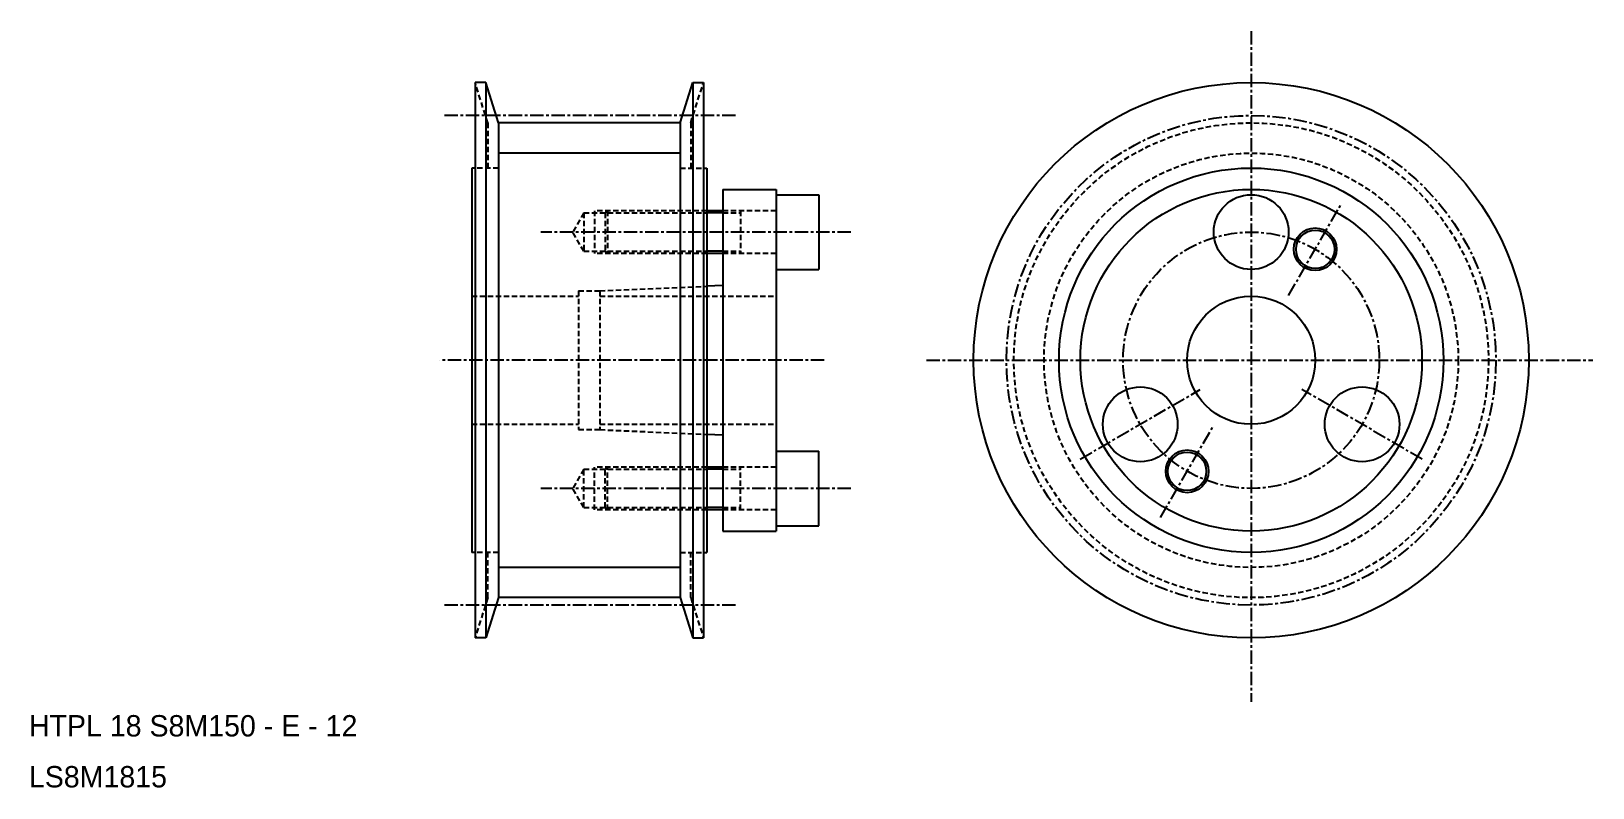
# Model space of a CAD drawing. Extents: x 65 to 211, y 98 to 169.
import ezdxf

# ---------------------------------------------------------------- set-up
doc = ezdxf.new("R2010")
doc.units = 0
doc.linetypes.add('CENTER', pattern=[2, 1.25, -0.25, 0.25, -0.25])
doc.linetypes.add('DASHED', pattern=[0.75, 0.5, -0.25])
doc.layers.get('0').update_dxf_attribs({"linetype": 'CONTINUOUS'})
doc.layers.add('CENTER', color=1, linetype='CENTER')

msp = doc.modelspace()

# ---------------------------------------------------------------- linework, layer by layer
at = {"color": 7, "linetype": 'CONTINUOUS'}
for p, q in [((107.41, 164.44), (106.41, 164.44)), ((106.41, 164.44), (106.41, 112.44)), ((108.61, 160.67), (107.41, 164.44)), ((107.41, 164.44), (107.41, 112.44)), ((125.61, 160.67), (126.81, 164.44)), ((126.81, 164.44), (127.81, 164.44)), ((126.81, 164.44), (126.81, 112.44)), ((127.81, 164.44), (127.81, 112.44)), ((108.61, 160.67), (108.61, 116.21)), ((125.61, 160.67), (108.61, 160.67)), ((125.61, 160.67), (125.61, 116.21)), ((106.41, 156.44), (106.11, 156.44)), ((106.11, 156.44), (106.11, 120.44)), ((127.81, 156.44), (128.11, 156.44)), ((128.11, 156.44), (128.11, 120.44)), ((129.61, 154.44), (134.61, 154.44)), ((129.61, 154.44), (129.61, 122.44)), ((134.61, 154.44), (134.61, 122.44)), ((134.61, 153.94), (138.61, 153.94)), ((138.61, 153.94), (138.61, 146.94)), ((129.61, 152.44), (128.11, 152.44)), ((129.61, 148.44), (128.11, 148.44)), ((134.61, 146.94), (138.61, 146.94)), ((129.61, 145.44), (128.11, 145.37)), ((129.61, 131.44), (128.11, 131.5)), ((134.61, 129.94), (138.61, 129.94)), ((138.61, 122.94), (138.61, 129.94)), ((129.61, 128.44), (128.11, 128.44)), ((129.61, 124.44), (128.11, 124.44)), ((134.61, 122.94), (138.61, 122.94)), ((129.61, 122.44), (134.61, 122.44)), ((106.41, 120.44), (106.11, 120.44)), ((127.81, 120.44), (128.11, 120.44)), ((108.61, 116.21), (107.41, 112.44)), ((125.61, 116.21), (108.61, 116.21)), ((125.61, 116.21), (126.81, 112.44)), ((107.41, 112.44), (106.41, 112.44)), ((126.81, 112.44), (127.81, 112.44))]:
    msp.add_line(p, q, dxfattribs=at)
at = {"color": 3, "linetype": 'DASHED'}
for p, q in [((107.61, 160.67), (106.41, 164.44)), ((126.61, 160.67), (127.81, 164.44)), ((107.61, 160.67), (107.61, 156.44)), ((126.61, 160.67), (126.61, 156.44)), ((108.61, 156.44), (106.41, 156.44)), ((125.61, 156.44), (127.81, 156.44)), ((116.61, 152.24), (115.57, 150.44)), ((116.61, 152.24), (116.61, 148.64)), ((116.61, 152.24), (128.11, 152.24)), ((117.61, 152.44), (117.61, 148.44)), ((128.11, 152.44), (117.61, 152.44)), ((118.81, 152.44), (118.61, 152.24)), ((118.61, 152.24), (118.61, 148.64)), ((118.81, 152.44), (118.81, 148.44)), ((134.61, 152.44), (129.61, 152.44)), ((129.61, 152.24), (131.27, 152.24)), ((131.27, 152.44), (131.27, 148.44)), ((116.61, 148.64), (115.57, 150.44)), ((116.61, 148.64), (128.11, 148.64)), ((128.11, 148.44), (117.61, 148.44)), ((118.81, 148.44), (118.61, 148.64)), ((129.61, 148.64), (131.27, 148.64)), ((134.61, 148.44), (129.61, 148.44)), ((116.11, 144.94), (118.11, 144.94)), ((116.11, 144.94), (116.11, 131.94)), ((118.11, 144.94), (128.11, 145.37)), ((118.11, 144.94), (118.11, 131.94)), ((106.11, 144.44), (116.11, 144.44)), ((118.11, 144.44), (134.61, 144.44)), ((106.11, 132.44), (116.11, 132.44)), ((116.11, 131.94), (118.11, 131.94)), ((118.11, 132.44), (134.61, 132.44)), ((118.11, 131.94), (128.11, 131.5)), ((116.61, 128.24), (115.57, 126.44)), ((116.61, 128.24), (128.11, 128.24)), ((116.61, 124.64), (116.61, 128.24)), ((128.11, 128.44), (117.61, 128.44)), ((117.61, 124.44), (117.61, 128.44)), ((118.81, 128.44), (118.61, 128.24)), ((118.61, 124.64), (118.61, 128.24)), ((118.81, 124.44), (118.81, 128.44)), ((134.61, 128.44), (129.61, 128.44)), ((129.61, 128.24), (131.27, 128.24)), ((131.27, 124.44), (131.27, 128.44)), ((116.61, 124.64), (115.57, 126.44)), ((116.61, 124.64), (128.11, 124.64)), ((128.11, 124.44), (117.61, 124.44)), ((118.81, 124.44), (118.61, 124.64)), ((129.61, 124.64), (131.27, 124.64)), ((134.61, 124.44), (129.61, 124.44)), ((108.61, 120.44), (106.41, 120.44)), ((107.61, 116.21), (107.61, 120.44)), ((125.61, 120.44), (127.81, 120.44)), ((126.61, 116.21), (126.61, 120.44)), ((107.61, 116.21), (106.41, 112.44)), ((126.61, 116.21), (127.81, 112.44))]:
    msp.add_line(p, q, dxfattribs=at)
at = {"color": 3, "linetype": 'CONTINUOUS'}
for p, q in [((125.61, 157.84), (108.61, 157.84)), ((129.61, 152.24), (128.11, 152.24)), ((129.61, 148.64), (128.11, 148.64)), ((129.61, 128.24), (128.11, 128.24)), ((129.61, 124.64), (128.11, 124.64)), ((125.61, 119.04), (108.61, 119.04))]:
    msp.add_line(p, q, dxfattribs=at)
at = {"color": 7, "linetype": 'CONTINUOUS'}
for centre, radius in [((179.11, 138.44), 26), ((179.11, 138.44), 18), ((179.11, 138.44), 18), ((179.11, 138.44), 18), ((179.11, 138.44), 16), ((179.11, 138.44), 16), ((179.11, 150.44), 3.5), ((185.11, 148.83), 1.8), ((179.11, 138.44), 6), ((168.72, 132.44), 3.5), ((189.5, 132.44), 3.5), ((173.11, 128.04), 1.8)]:
    msp.add_circle(centre, radius, dxfattribs=at)
at = {"color": 3, "linetype": 'DASHED'}
for radius in [22.23, 19.4]:
    msp.add_circle((179.11, 138.44), radius, dxfattribs=at)
at = {"color": 3, "linetype": 'CONTINUOUS'}
for centre in [(185.11, 148.83), (173.11, 128.04)]:
    msp.add_circle(centre, 2, dxfattribs=at)
at = {"layer": 'CENTER', "color": 1, "linetype": 'CENTER'}
for p, q in [((179.11, 169.25), (179.11, 106.44)), ((130.81, 161.36), (103.41, 161.36)), ((182.61, 144.5), (187.61, 153.16)), ((141.61, 150.44), (112.57, 150.44)), ((139.11, 138.44), (103.11, 138.44)), ((148.7, 138.44), (211.11, 138.44)), ((163.09, 129.19), (174.34, 135.69)), ((195.13, 129.19), (183.87, 135.69)), ((170.61, 123.71), (175.61, 132.37)), ((141.61, 126.44), (112.57, 126.44)), ((130.81, 115.52), (103.41, 115.52))]:
    msp.add_line(p, q, dxfattribs=at)
for radius in [22.92, 12]:
    msp.add_circle((179.11, 138.44), radius, dxfattribs=at)

# ---------------------------------------------------------------- texts
at = {"color": 7, "linetype": 'CONTINUOUS'}
for s, p in [('HTPL 18 S8M150 - E - 12', (64.62, 103.21)), ('LS8M1815', (64.62, 98.44))]:
    msp.add_text(s, height=2, dxfattribs=at).set_placement(p)

doc.saveas('drawing.dxf')
